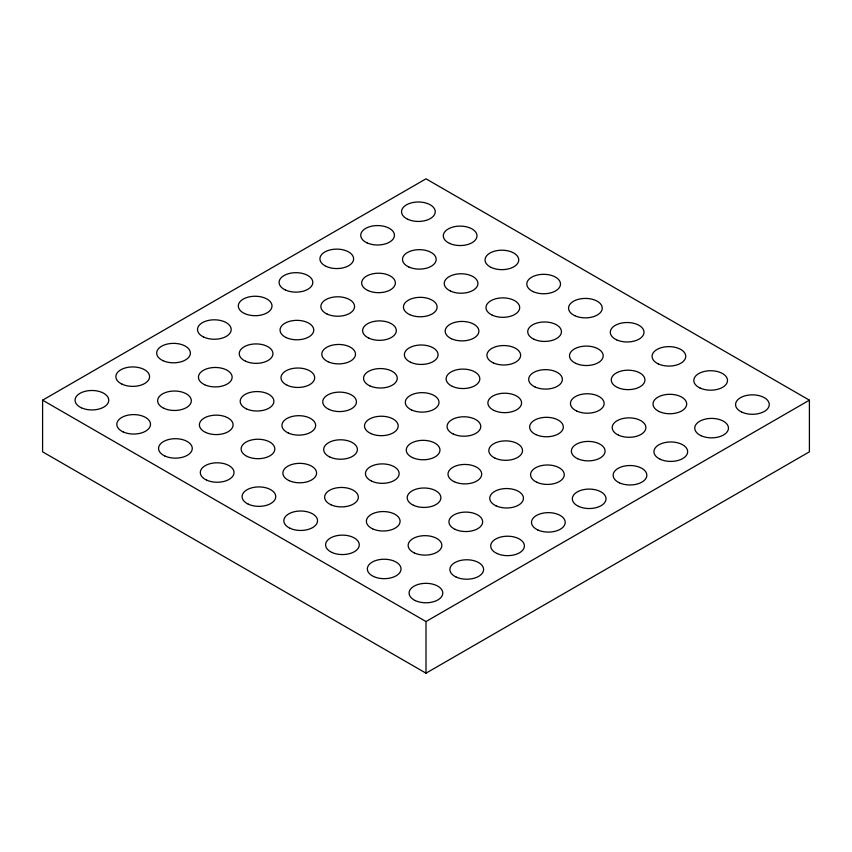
<?xml version="1.0" encoding="UTF-8"?>
<svg xmlns="http://www.w3.org/2000/svg" width="852" height="852" viewBox="0 0 852 852"><rect width="100%" height="100%" fill="white"/><g stroke="black" fill="none" stroke-linecap="round" stroke-linejoin="round"><path stroke-width="1.28" d="M42.6 400.174L426 178.824L809.4 400.174L809.4 451.826L426 673.176L42.6 451.826L42.6 400.174L426 621.534L809.4 400.174M426 621.534L426 673.176M81.313 407.767A16.848 9.723 0 0 0 108.555 401.739A16.848 9.723 0 0 0 85.882 391.132A16.848 9.723 0 0 0 81.313 407.767M123.071 431.879A16.848 9.723 0 0 0 150.303 425.84A16.848 9.723 0 0 0 127.63 415.243A16.848 9.723 0 0 0 123.071 431.879M164.819 455.98A16.848 9.723 0 0 0 192.062 449.941A16.848 9.723 0 0 0 169.388 439.344A16.848 9.723 0 0 0 164.819 455.98M206.578 480.091A16.848 9.723 0 0 0 233.81 474.053A16.848 9.723 0 0 0 211.136 463.445A16.848 9.723 0 0 0 206.578 480.091M248.326 504.192A16.848 9.723 0 0 0 275.558 498.154A16.848 9.723 0 0 0 252.884 487.557A16.848 9.723 0 0 0 248.326 504.192M290.074 528.293A16.848 9.723 0 0 0 317.317 522.265A16.848 9.723 0 0 0 294.643 511.658A16.848 9.723 0 0 0 290.074 528.293M331.833 552.405A16.848 9.723 0 0 0 359.065 546.366A16.848 9.723 0 0 0 336.391 535.77A16.848 9.723 0 0 0 331.833 552.405M373.581 576.506A16.848 9.723 0 0 0 400.823 570.467A16.848 9.723 0 0 0 378.15 559.87A16.848 9.723 0 0 0 373.581 576.506M415.339 600.617A16.848 9.723 0 0 0 442.571 594.579A16.848 9.723 0 0 0 419.898 583.982A16.848 9.723 0 0 0 415.339 600.617M122.124 384.209A16.848 9.723 0 0 0 149.366 378.171A16.848 9.723 0 0 0 126.692 367.574A16.848 9.723 0 0 0 122.124 384.209M163.882 408.31A16.848 9.723 0 0 0 191.114 402.282A16.848 9.723 0 0 0 168.44 391.675A16.848 9.723 0 0 0 163.882 408.31M205.63 432.422A16.848 9.723 0 0 0 232.873 426.383A16.848 9.723 0 0 0 210.199 415.787A16.848 9.723 0 0 0 205.63 432.422M247.378 456.523A16.848 9.723 0 0 0 274.621 450.484A16.848 9.723 0 0 0 251.947 439.888A16.848 9.723 0 0 0 247.378 456.523M289.137 480.635A16.848 9.723 0 0 0 316.369 474.596A16.848 9.723 0 0 0 293.695 463.989A16.848 9.723 0 0 0 289.137 480.635M330.885 504.735A16.848 9.723 0 0 0 358.128 498.697A16.848 9.723 0 0 0 335.454 488.1A16.848 9.723 0 0 0 330.885 504.735M372.643 528.847A16.848 9.723 0 0 0 399.876 522.808A16.848 9.723 0 0 0 377.202 512.201A16.848 9.723 0 0 0 372.643 528.847M414.392 552.948A16.848 9.723 0 0 0 441.634 546.909A16.848 9.723 0 0 0 418.96 536.313A16.848 9.723 0 0 0 414.392 552.948M456.139 577.049A16.848 9.723 0 0 0 483.382 571.021A16.848 9.723 0 0 0 460.708 560.414A16.848 9.723 0 0 0 456.139 577.049M162.934 360.652A16.848 9.723 0 0 0 190.177 354.613A16.848 9.723 0 0 0 167.503 344.006A16.848 9.723 0 0 0 162.934 360.652M204.693 384.753A16.848 9.723 0 0 0 231.925 378.714A16.848 9.723 0 0 0 209.251 368.117A16.848 9.723 0 0 0 204.693 384.753M246.441 408.853A16.848 9.723 0 0 0 273.684 402.826A16.848 9.723 0 0 0 251.01 392.218A16.848 9.723 0 0 0 246.441 408.853M288.189 432.965A16.848 9.723 0 0 0 315.432 426.927A16.848 9.723 0 0 0 292.758 416.33A16.848 9.723 0 0 0 288.189 432.965M329.948 457.066A16.848 9.723 0 0 0 357.18 451.038A16.848 9.723 0 0 0 334.506 440.431A16.848 9.723 0 0 0 329.948 457.066M371.696 481.178A16.848 9.723 0 0 0 398.938 475.139A16.848 9.723 0 0 0 376.264 464.542A16.848 9.723 0 0 0 371.696 481.178M413.454 505.279A16.848 9.723 0 0 0 440.686 499.24A16.848 9.723 0 0 0 418.012 488.643A16.848 9.723 0 0 0 413.454 505.279M455.202 529.39A16.848 9.723 0 0 0 482.445 523.352A16.848 9.723 0 0 0 459.771 512.744A16.848 9.723 0 0 0 455.202 529.39M496.95 553.491A16.848 9.723 0 0 0 524.193 547.453A16.848 9.723 0 0 0 501.519 536.856A16.848 9.723 0 0 0 496.95 553.491M203.745 337.083A16.848 9.723 0 0 0 230.988 331.045A16.848 9.723 0 0 0 208.314 320.448A16.848 9.723 0 0 0 203.745 337.083M245.493 361.195A16.848 9.723 0 0 0 272.736 355.156A16.848 9.723 0 0 0 250.062 344.559A16.848 9.723 0 0 0 245.493 361.195M287.252 385.296A16.848 9.723 0 0 0 314.484 379.257A16.848 9.723 0 0 0 291.81 368.66A16.848 9.723 0 0 0 287.252 385.296M329 409.407A16.848 9.723 0 0 0 356.243 403.369A16.848 9.723 0 0 0 333.569 392.761A16.848 9.723 0 0 0 329 409.407M370.758 433.508A16.848 9.723 0 0 0 397.99 427.47A16.848 9.723 0 0 0 375.317 416.873A16.848 9.723 0 0 0 370.758 433.508M412.506 457.609A16.848 9.723 0 0 0 439.749 451.581A16.848 9.723 0 0 0 417.075 440.974A16.848 9.723 0 0 0 412.506 457.609M454.254 481.721A16.848 9.723 0 0 0 481.497 475.682A16.848 9.723 0 0 0 458.823 465.085A16.848 9.723 0 0 0 454.254 481.721M496.013 505.822A16.848 9.723 0 0 0 523.245 499.783A16.848 9.723 0 0 0 500.571 489.186A16.848 9.723 0 0 0 496.013 505.822M537.761 529.933A16.848 9.723 0 0 0 565.004 523.895A16.848 9.723 0 0 0 542.33 513.287A16.848 9.723 0 0 0 537.761 529.933M244.556 313.525A16.848 9.723 0 0 0 271.799 307.487A16.848 9.723 0 0 0 249.125 296.89A16.848 9.723 0 0 0 244.556 313.525M286.304 337.626A16.848 9.723 0 0 0 313.547 331.598A16.848 9.723 0 0 0 290.873 320.991A16.848 9.723 0 0 0 286.304 337.626M328.063 361.738A16.848 9.723 0 0 0 355.295 355.699A16.848 9.723 0 0 0 332.621 345.103A16.848 9.723 0 0 0 328.063 361.738M369.811 385.839A16.848 9.723 0 0 0 397.053 379.8A16.848 9.723 0 0 0 374.379 369.204A16.848 9.723 0 0 0 369.811 385.839M411.569 409.95A16.848 9.723 0 0 0 438.801 403.912A16.848 9.723 0 0 0 416.127 393.305A16.848 9.723 0 0 0 411.569 409.95M453.317 434.051A16.848 9.723 0 0 0 480.56 428.013A16.848 9.723 0 0 0 457.886 417.416A16.848 9.723 0 0 0 453.317 434.051M495.065 458.152A16.848 9.723 0 0 0 522.308 452.124A16.848 9.723 0 0 0 499.634 441.517A16.848 9.723 0 0 0 495.065 458.152M536.824 482.264A16.848 9.723 0 0 0 564.056 476.225A16.848 9.723 0 0 0 541.382 465.629A16.848 9.723 0 0 0 536.824 482.264M578.572 506.365A16.848 9.723 0 0 0 605.815 500.337A16.848 9.723 0 0 0 583.141 489.73A16.848 9.723 0 0 0 578.572 506.365M285.367 289.968A16.848 9.723 0 0 0 312.609 283.929A16.848 9.723 0 0 0 289.936 273.322A16.848 9.723 0 0 0 285.367 289.968M327.115 314.068A16.848 9.723 0 0 0 354.357 308.03A16.848 9.723 0 0 0 331.684 297.433A16.848 9.723 0 0 0 327.115 314.068M368.873 338.169A16.848 9.723 0 0 0 396.105 332.142A16.848 9.723 0 0 0 373.432 321.534A16.848 9.723 0 0 0 368.873 338.169M410.621 362.281A16.848 9.723 0 0 0 437.864 356.243A16.848 9.723 0 0 0 415.19 345.646A16.848 9.723 0 0 0 410.621 362.281M452.38 386.382A16.848 9.723 0 0 0 479.612 380.343A16.848 9.723 0 0 0 456.938 369.747A16.848 9.723 0 0 0 452.38 386.382M494.128 410.494A16.848 9.723 0 0 0 521.371 404.455A16.848 9.723 0 0 0 498.697 393.858A16.848 9.723 0 0 0 494.128 410.494M535.876 434.595A16.848 9.723 0 0 0 563.119 428.556A16.848 9.723 0 0 0 540.445 417.959A16.848 9.723 0 0 0 535.876 434.595M577.635 458.706A16.848 9.723 0 0 0 604.867 452.668A16.848 9.723 0 0 0 582.193 442.06A16.848 9.723 0 0 0 577.635 458.706M619.383 482.807A16.848 9.723 0 0 0 646.625 476.769A16.848 9.723 0 0 0 623.952 466.172A16.848 9.723 0 0 0 619.383 482.807M326.178 266.399A16.848 9.723 0 0 0 353.41 260.361A16.848 9.723 0 0 0 330.736 249.764A16.848 9.723 0 0 0 326.178 266.399M367.926 290.511A16.848 9.723 0 0 0 395.168 284.472A16.848 9.723 0 0 0 372.494 273.865A16.848 9.723 0 0 0 367.926 290.511M409.684 314.612A16.848 9.723 0 0 0 436.916 308.573A16.848 9.723 0 0 0 414.242 297.976A16.848 9.723 0 0 0 409.684 314.612M451.432 338.723A16.848 9.723 0 0 0 478.675 332.685A16.848 9.723 0 0 0 456.001 322.077A16.848 9.723 0 0 0 451.432 338.723M493.18 362.824A16.848 9.723 0 0 0 520.423 356.786A16.848 9.723 0 0 0 497.749 346.189A16.848 9.723 0 0 0 493.18 362.824M534.939 386.925A16.848 9.723 0 0 0 562.171 380.897A16.848 9.723 0 0 0 539.497 370.29A16.848 9.723 0 0 0 534.939 386.925M576.687 411.037A16.848 9.723 0 0 0 603.93 404.998A16.848 9.723 0 0 0 581.256 394.401A16.848 9.723 0 0 0 576.687 411.037M618.446 435.138A16.848 9.723 0 0 0 645.678 429.099A16.848 9.723 0 0 0 623.004 418.502A16.848 9.723 0 0 0 618.446 435.138M660.193 459.249A16.848 9.723 0 0 0 687.436 453.211A16.848 9.723 0 0 0 664.762 442.603A16.848 9.723 0 0 0 660.193 459.249M366.988 242.841A16.848 9.723 0 0 0 394.22 236.803A16.848 9.723 0 0 0 371.547 226.206A16.848 9.723 0 0 0 366.988 242.841M408.736 266.942A16.848 9.723 0 0 0 435.979 260.914A16.848 9.723 0 0 0 413.305 250.307A16.848 9.723 0 0 0 408.736 266.942M450.495 291.054A16.848 9.723 0 0 0 477.727 285.015A16.848 9.723 0 0 0 455.053 274.419A16.848 9.723 0 0 0 450.495 291.054M492.243 315.155A16.848 9.723 0 0 0 519.486 309.116A16.848 9.723 0 0 0 496.812 298.519A16.848 9.723 0 0 0 492.243 315.155M533.991 339.266A16.848 9.723 0 0 0 561.234 333.228A16.848 9.723 0 0 0 538.56 322.62A16.848 9.723 0 0 0 533.991 339.266M575.75 363.367A16.848 9.723 0 0 0 602.982 357.329A16.848 9.723 0 0 0 580.308 346.732A16.848 9.723 0 0 0 575.75 363.367M617.498 387.468A16.848 9.723 0 0 0 644.74 381.44A16.848 9.723 0 0 0 622.067 370.833A16.848 9.723 0 0 0 617.498 387.468M659.256 411.58A16.848 9.723 0 0 0 686.488 405.541A16.848 9.723 0 0 0 663.814 394.945A16.848 9.723 0 0 0 659.256 411.58M701.004 435.681A16.848 9.723 0 0 0 728.247 429.642A16.848 9.723 0 0 0 705.573 419.046A16.848 9.723 0 0 0 701.004 435.681M407.799 219.284A16.848 9.723 0 0 0 435.031 213.245A16.848 9.723 0 0 0 412.357 202.638A16.848 9.723 0 0 0 407.799 219.284M449.547 243.384A16.848 9.723 0 0 0 476.79 237.346A16.848 9.723 0 0 0 454.116 226.749A16.848 9.723 0 0 0 449.547 243.384M491.306 267.485A16.848 9.723 0 0 0 518.538 261.457A16.848 9.723 0 0 0 495.864 250.85A16.848 9.723 0 0 0 491.306 267.485M533.054 291.597A16.848 9.723 0 0 0 560.297 285.558A16.848 9.723 0 0 0 537.623 274.962A16.848 9.723 0 0 0 533.054 291.597M574.802 315.698A16.848 9.723 0 0 0 602.044 309.659A16.848 9.723 0 0 0 579.371 299.063A16.848 9.723 0 0 0 574.802 315.698M616.56 339.81A16.848 9.723 0 0 0 643.793 333.771A16.848 9.723 0 0 0 621.119 323.164A16.848 9.723 0 0 0 616.56 339.81M658.308 363.91A16.848 9.723 0 0 0 685.551 357.872A16.848 9.723 0 0 0 662.877 347.275A16.848 9.723 0 0 0 658.308 363.91M700.067 388.022A16.848 9.723 0 0 0 727.299 381.984A16.848 9.723 0 0 0 704.625 371.376A16.848 9.723 0 0 0 700.067 388.022M741.815 412.123A16.848 9.723 0 0 0 769.058 406.084A16.848 9.723 0 0 0 746.384 395.488A16.848 9.723 0 0 0 741.815 412.123"/></g></svg>
